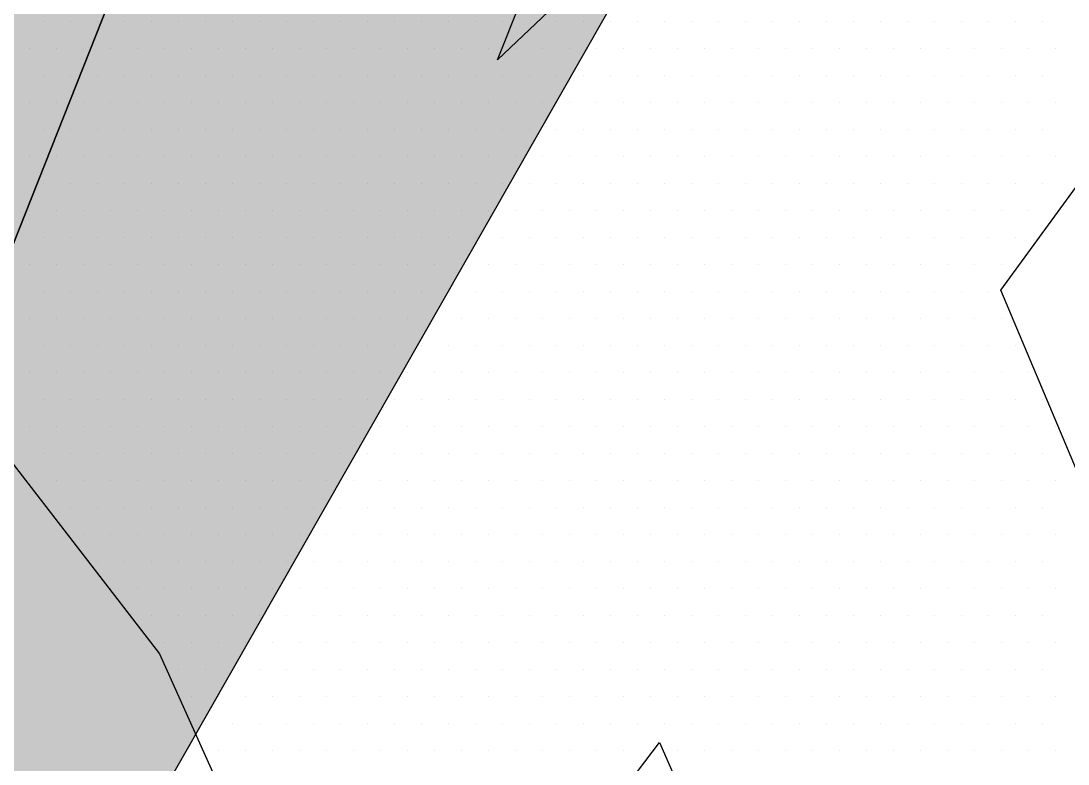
# Paper-space layout 'Layout1' of a CAD drawing. Extents: x -43 to 2298, y -18 to 768.
# Drawn here: x 1861.117 to 1863.251, y 27.13 to 28.645 of the extents above; entities that cross this region are included whole.
import ezdxf

# ---------------------------------------------------------------- set-up
doc = ezdxf.new("R2010")
doc.units = 0
doc.header["$LTSCALE"] = 2
doc.linetypes.add('CACHEX2', pattern=[0.75, 0.5, -0.25])
doc.layers.add('CARTOUCHE', color=7, linetype='Continuous')
doc.layers.add('LOGO', color=7, linetype='Continuous')

# ---------------------------------------------------------------- blocks, each defined once
blk = doc.blocks.new('A$C715108E3')
at = {"layer": 'LOGO', "color": 131}
for p, q in [((-10.8917, -18.4684), (-10.8917, -18.4684)), ((-10.7995, -18.4684), (-10.7995, -18.4684)), ((-10.7084, -18.4684), (-10.7084, -18.4684)), ((-10.6166, -18.4684), (-10.6166, -18.4684)), ((-10.5248, -18.4684), (-10.5248, -18.4684)), ((-10.4327, -18.4684), (-10.4327, -18.4684)), ((-10.3415, -18.4684), (-10.3415, -18.4684)), ((-10.2496, -18.4684), (-10.2496, -18.4684)), ((-10.1578, -18.4684), (-10.1578, -18.4684)), ((-10.0662, -18.4684), (-10.0662, -18.4684)), ((-9.9741, -18.4684), (-9.9741, -18.4684)), ((-9.8823, -18.4684), (-9.8823, -18.4684)), ((-9.7912, -18.4684), (-9.7912, -18.4684)), ((-9.699, -18.4684), (-9.699, -18.4684)), ((-9.6072, -18.4684), (-9.6072, -18.4684)), ((-9.5159, -18.4684), (-9.5159, -18.4684)), ((-9.4239, -18.4684), (-9.4239, -18.4684)), ((-9.3321, -18.4684), (-9.3321, -18.4684)), ((-9.2112, -18.4684), (-9.2112, -18.4684)), ((-9.1488, -18.4684), (-9.1488, -18.4684)), ((-9.0569, -18.4684), (-9.0569, -18.4684)), ((-8.9651, -18.4684), (-8.9651, -18.4684)), ((-8.8736, -18.4684), (-8.8736, -18.4684)), ((-8.7818, -18.4684), (-8.7818, -18.4684)), ((-8.69, -18.4684), (-8.69, -18.4684)), ((-8.5985, -18.4684), (-8.5985, -18.4684)), ((-8.5067, -18.4684), (-8.5067, -18.4684)), ((-8.4149, -18.4684), (-8.4149, -18.4684)), ((-8.3228, -18.4684), (-8.3228, -18.4684)), ((-8.2316, -18.4684), (-8.2316, -18.4684)), ((-8.1394, -18.4684), (-8.1394, -18.4684)), ((-8.0475, -18.4684), (-8.0475, -18.4684)), ((-7.9563, -18.4684), (-7.9563, -18.4684)), ((-7.8642, -18.4684), (-7.8642, -18.4684)), ((-7.7724, -18.4684), (-7.7724, -18.4684)), ((-7.6809, -18.4684), (-7.6809, -18.4684)), ((-7.5891, -18.4684), (-7.5891, -18.4684)), ((-7.4973, -18.4684), (-7.4973, -18.4684)), ((-10.9374, -18.5599), (-10.9374, -18.5599)), ((-10.846, -18.5599), (-10.846, -18.5599)), ((-10.754, -18.5599), (-10.754, -18.5599)), ((-10.6619, -18.5599), (-10.6619, -18.5599)), ((-10.5703, -18.5599), (-10.5703, -18.5599)), ((-10.479, -18.5599), (-10.479, -18.5599)), ((-10.3868, -18.5599), (-10.3868, -18.5599)), ((-10.295, -18.5599), (-10.295, -18.5599)), ((-10.2037, -18.5599), (-10.2037, -18.5599)), ((-10.1117, -18.5599), (-10.1117, -18.5599)), ((-10.0199, -18.5599), (-10.0199, -18.5599)), ((-9.9286, -18.5599), (-9.9286, -18.5599)), ((-9.8369, -18.5599), (-9.8369, -18.5599)), ((-9.7449, -18.5599), (-9.7449, -18.5599)), ((-9.6537, -18.5599), (-9.6537, -18.5599)), ((-9.5616, -18.5599), (-9.5616, -18.5599)), ((-9.4696, -18.5599), (-9.4696, -18.5599)), ((-9.3778, -18.5599), (-9.3778, -18.5599)), ((-9.3075, -18.5599), (-9.3075, -18.5599)), ((-9.2863, -18.5599), (-9.2863, -18.5599)), ((-9.1945, -18.5599), (-9.1945, -18.5599)), ((-9.1027, -18.5599), (-9.1027, -18.5599)), ((-9.0112, -18.5599), (-9.0112, -18.5599)), ((-8.9194, -18.5599), (-8.9194, -18.5599)), ((-8.8273, -18.5599), (-8.8273, -18.5599)), ((-8.7361, -18.5599), (-8.7361, -18.5599)), ((-8.6442, -18.5599), (-8.6442, -18.5599)), ((-8.552, -18.5599), (-8.552, -18.5599)), ((-8.461, -18.5599), (-8.461, -18.5599)), ((-8.3691, -18.5599), (-8.3691, -18.5599)), ((-8.2771, -18.5599), (-8.2771, -18.5599)), ((-8.1851, -18.5599), (-8.1851, -18.5599)), ((-8.094, -18.5599), (-8.094, -18.5599)), ((-8.002, -18.5599), (-8.002, -18.5599)), ((-7.91, -18.5599), (-7.91, -18.5599)), ((-7.8187, -18.5599), (-7.8187, -18.5599)), ((-7.7267, -18.5599), (-7.7267, -18.5599)), ((-7.635, -18.5599), (-7.635, -18.5599)), ((-7.5434, -18.5599), (-7.5434, -18.5599)), ((-7.4515, -18.5599), (-7.4515, -18.5599)), ((-10.8917, -18.6525), (-10.8917, -18.6525)), ((-10.7995, -18.6525), (-10.7995, -18.6525)), ((-10.7084, -18.6525), (-10.7084, -18.6525)), ((-10.6166, -18.6525), (-10.6166, -18.6525)), ((-10.5248, -18.6525), (-10.5248, -18.6525)), ((-10.4327, -18.6525), (-10.4327, -18.6525)), ((-10.3415, -18.6525), (-10.3415, -18.6525)), ((-10.2496, -18.6525), (-10.2496, -18.6525)), ((-10.1578, -18.6525), (-10.1578, -18.6525)), ((-10.0662, -18.6525), (-10.0662, -18.6525)), ((-9.9741, -18.6525), (-9.9741, -18.6525)), ((-9.8823, -18.6525), (-9.8823, -18.6525)), ((-9.7912, -18.6525), (-9.7912, -18.6525)), ((-9.699, -18.6525), (-9.699, -18.6525)), ((-9.6072, -18.6525), (-9.6072, -18.6525)), ((-9.5159, -18.6525), (-9.5159, -18.6525)), ((-9.4239, -18.6525), (-9.4239, -18.6525)), ((-9.3321, -18.6525), (-9.3321, -18.6525)), ((-9.2402, -18.6525), (-9.2402, -18.6525)), ((-9.1488, -18.6525), (-9.1488, -18.6525)), ((-9.0569, -18.6525), (-9.0569, -18.6525)), ((-8.9651, -18.6525), (-8.9651, -18.6525)), ((-8.8736, -18.6525), (-8.8736, -18.6525)), ((-8.7818, -18.6525), (-8.7818, -18.6525)), ((-8.69, -18.6525), (-8.69, -18.6525)), ((-8.5985, -18.6525), (-8.5985, -18.6525)), ((-8.5067, -18.6525), (-8.5067, -18.6525)), ((-8.4149, -18.6525), (-8.4149, -18.6525)), ((-8.3228, -18.6525), (-8.3228, -18.6525)), ((-8.2316, -18.6525), (-8.2316, -18.6525)), ((-8.1394, -18.6525), (-8.1394, -18.6525)), ((-8.0475, -18.6525), (-8.0475, -18.6525)), ((-7.9563, -18.6525), (-7.9563, -18.6525)), ((-7.8642, -18.6525), (-7.8642, -18.6525)), ((-7.7724, -18.6525), (-7.7724, -18.6525)), ((-7.6809, -18.6525), (-7.6809, -18.6525)), ((-7.5891, -18.6525), (-7.5891, -18.6525)), ((-7.4973, -18.6525), (-7.4973, -18.6525)), ((-10.9374, -18.7438), (-10.9374, -18.7438)), ((-10.846, -18.7438), (-10.846, -18.7438)), ((-10.754, -18.7438), (-10.754, -18.7438)), ((-10.6619, -18.7438), (-10.6619, -18.7438)), ((-10.5703, -18.7438), (-10.5703, -18.7438)), ((-10.479, -18.7438), (-10.479, -18.7438)), ((-10.3868, -18.7438), (-10.3868, -18.7438)), ((-10.295, -18.7438), (-10.295, -18.7438)), ((-10.2037, -18.7438), (-10.2037, -18.7438)), ((-10.1117, -18.7438), (-10.1117, -18.7438)), ((-10.0199, -18.7438), (-10.0199, -18.7438)), ((-9.9286, -18.7438), (-9.9286, -18.7438)), ((-9.8369, -18.7438), (-9.8369, -18.7438)), ((-9.7449, -18.7438), (-9.7449, -18.7438)), ((-9.6537, -18.7438), (-9.6537, -18.7438)), ((-9.5616, -18.7438), (-9.5616, -18.7438)), ((-9.4696, -18.7438), (-9.4696, -18.7438)), ((-9.3778, -18.7438), (-9.3778, -18.7438)), ((-9.2863, -18.7438), (-9.2863, -18.7438)), ((-9.1945, -18.7438), (-9.1945, -18.7438)), ((-9.1027, -18.7438), (-9.1027, -18.7438)), ((-9.0112, -18.7438), (-9.0112, -18.7438)), ((-8.9194, -18.7438), (-8.9194, -18.7438)), ((-8.8273, -18.7438), (-8.8273, -18.7438)), ((-8.7361, -18.7438), (-8.7361, -18.7438)), ((-8.6442, -18.7438), (-8.6442, -18.7438)), ((-8.552, -18.7438), (-8.552, -18.7438)), ((-8.461, -18.7438), (-8.461, -18.7438)), ((-8.3691, -18.7438), (-8.3691, -18.7438)), ((-8.2771, -18.7438), (-8.2771, -18.7438)), ((-8.1851, -18.7438), (-8.1851, -18.7438)), ((-8.094, -18.7438), (-8.094, -18.7438)), ((-8.002, -18.7438), (-8.002, -18.7438)), ((-7.91, -18.7438), (-7.91, -18.7438)), ((-7.8187, -18.7438), (-7.8187, -18.7438)), ((-7.7267, -18.7438), (-7.7267, -18.7438)), ((-7.635, -18.7438), (-7.635, -18.7438)), ((-7.5434, -18.7438), (-7.5434, -18.7438)), ((-7.4515, -18.7438), (-7.4515, -18.7438)), ((-10.8917, -18.835), (-10.8917, -18.835)), ((-10.7995, -18.835), (-10.7995, -18.835)), ((-10.7084, -18.835), (-10.7084, -18.835)), ((-10.6166, -18.835), (-10.6166, -18.835)), ((-10.5248, -18.835), (-10.5248, -18.835)), ((-10.4327, -18.835), (-10.4327, -18.835)), ((-10.3415, -18.835), (-10.3415, -18.835)), ((-10.2496, -18.835), (-10.2496, -18.835)), ((-10.1578, -18.835), (-10.1578, -18.835)), ((-10.0662, -18.835), (-10.0662, -18.835)), ((-9.9741, -18.835), (-9.9741, -18.835)), ((-9.8823, -18.835), (-9.8823, -18.835)), ((-9.7912, -18.835), (-9.7912, -18.835)), ((-9.699, -18.835), (-9.699, -18.835)), ((-9.6072, -18.835), (-9.6072, -18.835)), ((-9.5159, -18.835), (-9.5159, -18.835)), ((-9.4239, -18.835), (-9.4239, -18.835)), ((-9.3321, -18.835), (-9.3321, -18.835)), ((-9.2402, -18.835), (-9.2402, -18.835)), ((-9.1488, -18.835), (-9.1488, -18.835)), ((-9.0569, -18.835), (-9.0569, -18.835)), ((-8.9651, -18.835), (-8.9651, -18.835)), ((-8.8736, -18.835), (-8.8736, -18.835)), ((-8.7818, -18.835), (-8.7818, -18.835)), ((-8.69, -18.835), (-8.69, -18.835)), ((-8.5985, -18.835), (-8.5985, -18.835)), ((-8.5067, -18.835), (-8.5067, -18.835)), ((-8.4149, -18.835), (-8.4149, -18.835)), ((-8.3228, -18.835), (-8.3228, -18.835)), ((-8.2316, -18.835), (-8.2316, -18.835)), ((-8.1394, -18.835), (-8.1394, -18.835)), ((-8.0475, -18.835), (-8.0475, -18.835)), ((-7.9563, -18.835), (-7.9563, -18.835)), ((-7.8642, -18.835), (-7.8642, -18.835)), ((-7.7724, -18.835), (-7.7724, -18.835)), ((-7.6809, -18.835), (-7.6809, -18.835)), ((-7.5891, -18.835), (-7.5891, -18.835)), ((-7.4973, -18.835), (-7.4973, -18.835)), ((-10.9374, -18.9276), (-10.9374, -18.9276)), ((-10.846, -18.9276), (-10.846, -18.9276)), ((-10.754, -18.9276), (-10.754, -18.9276)), ((-10.6619, -18.9276), (-10.6619, -18.9276)), ((-10.5703, -18.9276), (-10.5703, -18.9276)), ((-10.479, -18.9276), (-10.479, -18.9276)), ((-10.3868, -18.9276), (-10.3868, -18.9276)), ((-10.295, -18.9276), (-10.295, -18.9276)), ((-10.2037, -18.9276), (-10.2037, -18.9276)), ((-10.1117, -18.9276), (-10.1117, -18.9276)), ((-10.0199, -18.9276), (-10.0199, -18.9276)), ((-9.9286, -18.9276), (-9.9286, -18.9276)), ((-9.8369, -18.9276), (-9.8369, -18.9276)), ((-9.7449, -18.9276), (-9.7449, -18.9276)), ((-9.6537, -18.9276), (-9.6537, -18.9276)), ((-9.5616, -18.9276), (-9.5616, -18.9276)), ((-9.4696, -18.9276), (-9.4696, -18.9276)), ((-9.3778, -18.9276), (-9.3778, -18.9276)), ((-9.2863, -18.9276), (-9.2863, -18.9276)), ((-9.1945, -18.9276), (-9.1945, -18.9276)), ((-9.1027, -18.9276), (-9.1027, -18.9276)), ((-9.0112, -18.9276), (-9.0112, -18.9276)), ((-8.9194, -18.9276), (-8.9194, -18.9276)), ((-8.8273, -18.9276), (-8.8273, -18.9276)), ((-8.7361, -18.9276), (-8.7361, -18.9276)), ((-8.6442, -18.9276), (-8.6442, -18.9276)), ((-8.552, -18.9276), (-8.552, -18.9276)), ((-8.461, -18.9276), (-8.461, -18.9276)), ((-8.3691, -18.9276), (-8.3691, -18.9276)), ((-8.2771, -18.9276), (-8.2771, -18.9276)), ((-8.1851, -18.9276), (-8.1851, -18.9276)), ((-8.094, -18.9276), (-8.094, -18.9276)), ((-8.002, -18.9276), (-8.002, -18.9276)), ((-7.91, -18.9276), (-7.91, -18.9276)), ((-7.8187, -18.9276), (-7.8187, -18.9276)), ((-7.7267, -18.9276), (-7.7267, -18.9276)), ((-7.635, -18.9276), (-7.635, -18.9276)), ((-7.5434, -18.9276), (-7.5434, -18.9276)), ((-7.4515, -18.9276), (-7.4515, -18.9276)), ((-10.8917, -19.0189), (-10.8917, -19.0189)), ((-10.7995, -19.0189), (-10.7995, -19.0189)), ((-10.7084, -19.0189), (-10.7084, -19.0189)), ((-10.6166, -19.0189), (-10.6166, -19.0189)), ((-10.5248, -19.0189), (-10.5248, -19.0189)), ((-10.4327, -19.0189), (-10.4327, -19.0189)), ((-10.3415, -19.0189), (-10.3415, -19.0189)), ((-10.2496, -19.0189), (-10.2496, -19.0189)), ((-10.1578, -19.0189), (-10.1578, -19.0189)), ((-10.0662, -19.0189), (-10.0662, -19.0189)), ((-9.9741, -19.0189), (-9.9741, -19.0189)), ((-9.8823, -19.0189), (-9.8823, -19.0189)), ((-9.7912, -19.0189), (-9.7912, -19.0189)), ((-9.699, -19.0189), (-9.699, -19.0189)), ((-9.6072, -19.0189), (-9.6072, -19.0189)), ((-9.5159, -19.0189), (-9.5159, -19.0189)), ((-9.4239, -19.0189), (-9.4239, -19.0189)), ((-9.3321, -19.0189), (-9.3321, -19.0189)), ((-9.2402, -19.0189), (-9.2402, -19.0189)), ((-9.1488, -19.0189), (-9.1488, -19.0189)), ((-9.0569, -19.0189), (-9.0569, -19.0189)), ((-8.9651, -19.0189), (-8.9651, -19.0189)), ((-8.8736, -19.0189), (-8.8736, -19.0189)), ((-8.7818, -19.0189), (-8.7818, -19.0189)), ((-8.69, -19.0189), (-8.69, -19.0189)), ((-8.5985, -19.0189), (-8.5985, -19.0189)), ((-8.5067, -19.0189), (-8.5067, -19.0189)), ((-8.4149, -19.0189), (-8.4149, -19.0189)), ((-8.3228, -19.0189), (-8.3228, -19.0189)), ((-8.2316, -19.0189), (-8.2316, -19.0189)), ((-8.1394, -19.0189), (-8.1394, -19.0189)), ((-8.0475, -19.0189), (-8.0475, -19.0189)), ((-7.9563, -19.0189), (-7.9563, -19.0189)), ((-7.8642, -19.0189), (-7.8642, -19.0189)), ((-7.7724, -19.0189), (-7.7724, -19.0189)), ((-7.6809, -19.0189), (-7.6809, -19.0189)), ((-7.5891, -19.0189), (-7.5891, -19.0189)), ((-7.4973, -19.0189), (-7.4973, -19.0189)), ((-10.9374, -19.1101), (-10.9374, -19.1101)), ((-10.846, -19.1101), (-10.846, -19.1101)), ((-10.754, -19.1101), (-10.754, -19.1101)), ((-10.6619, -19.1101), (-10.6619, -19.1101)), ((-10.5703, -19.1101), (-10.5703, -19.1101)), ((-10.479, -19.1101), (-10.479, -19.1101)), ((-10.3868, -19.1101), (-10.3868, -19.1101)), ((-10.295, -19.1101), (-10.295, -19.1101)), ((-10.2037, -19.1101), (-10.2037, -19.1101)), ((-10.1117, -19.1101), (-10.1117, -19.1101)), ((-10.0199, -19.1101), (-10.0199, -19.1101)), ((-9.9286, -19.1101), (-9.9286, -19.1101)), ((-9.8369, -19.1101), (-9.8369, -19.1101)), ((-9.7449, -19.1101), (-9.7449, -19.1101)), ((-9.6537, -19.1101), (-9.6537, -19.1101)), ((-9.5616, -19.1101), (-9.5616, -19.1101)), ((-9.4696, -19.1101), (-9.4696, -19.1101)), ((-9.3778, -19.1101), (-9.3778, -19.1101)), ((-9.2863, -19.1101), (-9.2863, -19.1101)), ((-9.1945, -19.1101), (-9.1945, -19.1101)), ((-9.1027, -19.1101), (-9.1027, -19.1101)), ((-9.0112, -19.1101), (-9.0112, -19.1101)), ((-8.9194, -19.1101), (-8.9194, -19.1101)), ((-8.8273, -19.1101), (-8.8273, -19.1101)), ((-8.7361, -19.1101), (-8.7361, -19.1101)), ((-8.6442, -19.1101), (-8.6442, -19.1101)), ((-8.552, -19.1101), (-8.552, -19.1101)), ((-8.461, -19.1101), (-8.461, -19.1101)), ((-8.3691, -19.1101), (-8.3691, -19.1101)), ((-8.2771, -19.1101), (-8.2771, -19.1101)), ((-8.1851, -19.1101), (-8.1851, -19.1101)), ((-8.094, -19.1101), (-8.094, -19.1101)), ((-8.002, -19.1101), (-8.002, -19.1101)), ((-7.91, -19.1101), (-7.91, -19.1101)), ((-7.8187, -19.1101), (-7.8187, -19.1101)), ((-7.7267, -19.1101), (-7.7267, -19.1101)), ((-7.635, -19.1101), (-7.635, -19.1101)), ((-7.5434, -19.1101), (-7.5434, -19.1101)), ((-7.4515, -19.1101), (-7.4515, -19.1101)), ((-10.8917, -19.2027), (-10.8917, -19.2027)), ((-10.7995, -19.2027), (-10.7995, -19.2027)), ((-10.7084, -19.2027), (-10.7084, -19.2027)), ((-10.6166, -19.2027), (-10.6166, -19.2027)), ((-10.5248, -19.2027), (-10.5248, -19.2027)), ((-10.4327, -19.2027), (-10.4327, -19.2027)), ((-10.3415, -19.2027), (-10.3415, -19.2027)), ((-10.2496, -19.2027), (-10.2496, -19.2027)), ((-10.1578, -19.2027), (-10.1578, -19.2027)), ((-10.0662, -19.2027), (-10.0662, -19.2027)), ((-9.9741, -19.2027), (-9.9741, -19.2027)), ((-9.8823, -19.2027), (-9.8823, -19.2027)), ((-9.7912, -19.2027), (-9.7912, -19.2027)), ((-9.699, -19.2027), (-9.699, -19.2027)), ((-9.6072, -19.2027), (-9.6072, -19.2027)), ((-9.5159, -19.2027), (-9.5159, -19.2027)), ((-9.4239, -19.2027), (-9.4239, -19.2027)), ((-9.3321, -19.2027), (-9.3321, -19.2027)), ((-9.2402, -19.2027), (-9.2402, -19.2027)), ((-9.1488, -19.2027), (-9.1488, -19.2027)), ((-9.0569, -19.2027), (-9.0569, -19.2027)), ((-8.9651, -19.2027), (-8.9651, -19.2027)), ((-8.8736, -19.2027), (-8.8736, -19.2027)), ((-8.7818, -19.2027), (-8.7818, -19.2027)), ((-8.69, -19.2027), (-8.69, -19.2027)), ((-8.5985, -19.2027), (-8.5985, -19.2027)), ((-8.5067, -19.2027), (-8.5067, -19.2027)), ((-8.4149, -19.2027), (-8.4149, -19.2027)), ((-8.3228, -19.2027), (-8.3228, -19.2027)), ((-8.2316, -19.2027), (-8.2316, -19.2027)), ((-8.1394, -19.2027), (-8.1394, -19.2027)), ((-8.0475, -19.2027), (-8.0475, -19.2027)), ((-7.9563, -19.2027), (-7.9563, -19.2027)), ((-7.8642, -19.2027), (-7.8642, -19.2027)), ((-7.7724, -19.2027), (-7.7724, -19.2027)), ((-7.6809, -19.2027), (-7.6809, -19.2027)), ((-7.5891, -19.2027), (-7.5891, -19.2027)), ((-10.9374, -19.294), (-10.9374, -19.294)), ((-10.846, -19.294), (-10.846, -19.294)), ((-10.754, -19.294), (-10.754, -19.294)), ((-10.6619, -19.294), (-10.6619, -19.294)), ((-10.5703, -19.294), (-10.5703, -19.294)), ((-10.479, -19.294), (-10.479, -19.294)), ((-10.3868, -19.294), (-10.3868, -19.294)), ((-10.295, -19.294), (-10.295, -19.294)), ((-10.2037, -19.294), (-10.2037, -19.294)), ((-10.1117, -19.294), (-10.1117, -19.294)), ((-10.0199, -19.294), (-10.0199, -19.294)), ((-9.9286, -19.294), (-9.9286, -19.294)), ((-9.8369, -19.294), (-9.8369, -19.294)), ((-9.7449, -19.294), (-9.7449, -19.294)), ((-9.6537, -19.294), (-9.6537, -19.294)), ((-9.5616, -19.294), (-9.5616, -19.294)), ((-9.4696, -19.294), (-9.4696, -19.294)), ((-9.3778, -19.294), (-9.3778, -19.294)), ((-9.2863, -19.294), (-9.2863, -19.294)), ((-9.1945, -19.294), (-9.1945, -19.294)), ((-9.1027, -19.294), (-9.1027, -19.294)), ((-9.0112, -19.294), (-9.0112, -19.294)), ((-8.9194, -19.294), (-8.9194, -19.294)), ((-8.8273, -19.294), (-8.8273, -19.294)), ((-8.7361, -19.294), (-8.7361, -19.294)), ((-8.6442, -19.294), (-8.6442, -19.294)), ((-8.552, -19.294), (-8.552, -19.294)), ((-8.461, -19.294), (-8.461, -19.294)), ((-8.3691, -19.294), (-8.3691, -19.294)), ((-8.2771, -19.294), (-8.2771, -19.294)), ((-8.1851, -19.294), (-8.1851, -19.294)), ((-8.094, -19.294), (-8.094, -19.294)), ((-8.002, -19.294), (-8.002, -19.294)), ((-7.91, -19.294), (-7.91, -19.294)), ((-7.8187, -19.294), (-7.8187, -19.294)), ((-7.7267, -19.294), (-7.7267, -19.294)), ((-7.635, -19.294), (-7.635, -19.294)), ((-10.8917, -19.3855), (-10.8917, -19.3855)), ((-10.7995, -19.3855), (-10.7995, -19.3855)), ((-10.7084, -19.3855), (-10.7084, -19.3855)), ((-10.6166, -19.3855), (-10.6166, -19.3855)), ((-10.5248, -19.3855), (-10.5248, -19.3855)), ((-10.4327, -19.3855), (-10.4327, -19.3855)), ((-10.3415, -19.3855), (-10.3415, -19.3855)), ((-10.2496, -19.3855), (-10.2496, -19.3855)), ((-10.1578, -19.3855), (-10.1578, -19.3855)), ((-10.0662, -19.3855), (-10.0662, -19.3855)), ((-9.9741, -19.3855), (-9.9741, -19.3855)), ((-9.8823, -19.3855), (-9.8823, -19.3855)), ((-9.7912, -19.3855), (-9.7912, -19.3855)), ((-9.699, -19.3855), (-9.699, -19.3855)), ((-9.6072, -19.3855), (-9.6072, -19.3855)), ((-9.5159, -19.3855), (-9.5159, -19.3855)), ((-9.4239, -19.3855), (-9.4239, -19.3855)), ((-9.3321, -19.3855), (-9.3321, -19.3855)), ((-9.2402, -19.3855), (-9.2402, -19.3855)), ((-9.1488, -19.3855), (-9.1488, -19.3855)), ((-9.0569, -19.3855), (-9.0569, -19.3855)), ((-8.9651, -19.3855), (-8.9651, -19.3855)), ((-8.8736, -19.3855), (-8.8736, -19.3855)), ((-8.7818, -19.3855), (-8.7818, -19.3855)), ((-8.69, -19.3855), (-8.69, -19.3855)), ((-8.5985, -19.3855), (-8.5985, -19.3855)), ((-8.5067, -19.3855), (-8.5067, -19.3855)), ((-8.4149, -19.3855), (-8.4149, -19.3855)), ((-8.3228, -19.3855), (-8.3228, -19.3855)), ((-8.2316, -19.3855), (-8.2316, -19.3855)), ((-8.1394, -19.3855), (-8.1394, -19.3855)), ((-8.0475, -19.3855), (-8.0475, -19.3855)), ((-7.9563, -19.3855), (-7.9563, -19.3855)), ((-7.8642, -19.3855), (-7.8642, -19.3855)), ((-7.7724, -19.3855), (-7.7724, -19.3855)), ((-7.6809, -19.3855), (-7.6809, -19.3855)), ((-10.9374, -19.4779), (-10.9374, -19.4779)), ((-10.846, -19.4779), (-10.846, -19.4779)), ((-10.754, -19.4779), (-10.754, -19.4779)), ((-10.6619, -19.4779), (-10.6619, -19.4779)), ((-10.5703, -19.4779), (-10.5703, -19.4779)), ((-10.479, -19.4779), (-10.479, -19.4779)), ((-10.3868, -19.4779), (-10.3868, -19.4779)), ((-10.295, -19.4779), (-10.295, -19.4779)), ((-10.2037, -19.4779), (-10.2037, -19.4779)), ((-10.1117, -19.4779), (-10.1117, -19.4779)), ((-10.0199, -19.4779), (-10.0199, -19.4779)), ((-9.9286, -19.4779), (-9.9286, -19.4779)), ((-9.8369, -19.4779), (-9.8369, -19.4779)), ((-9.7449, -19.4779), (-9.7449, -19.4779)), ((-9.6537, -19.4779), (-9.6537, -19.4779)), ((-9.5616, -19.4779), (-9.5616, -19.4779)), ((-9.4696, -19.4779), (-9.4696, -19.4779)), ((-9.3778, -19.4779), (-9.3778, -19.4779)), ((-9.2863, -19.4779), (-9.2863, -19.4779)), ((-9.1945, -19.4779), (-9.1945, -19.4779)), ((-9.1027, -19.4779), (-9.1027, -19.4779)), ((-9.0112, -19.4779), (-9.0112, -19.4779)), ((-8.9194, -19.4779), (-8.9194, -19.4779)), ((-8.8273, -19.4779), (-8.8273, -19.4779)), ((-8.7361, -19.4779), (-8.7361, -19.4779)), ((-8.6442, -19.4779), (-8.6442, -19.4779)), ((-8.552, -19.4779), (-8.552, -19.4779)), ((-8.461, -19.4779), (-8.461, -19.4779)), ((-8.3691, -19.4779), (-8.3691, -19.4779)), ((-8.2771, -19.4779), (-8.2771, -19.4779)), ((-8.1851, -19.4779), (-8.1851, -19.4779)), ((-8.094, -19.4779), (-8.094, -19.4779)), ((-8.002, -19.4779), (-8.002, -19.4779)), ((-7.91, -19.4779), (-7.91, -19.4779)), ((-7.8187, -19.4779), (-7.8187, -19.4779)), ((-7.7267, -19.4779), (-7.7267, -19.4779)), ((-7.635, -19.4779), (-7.635, -19.4779)), ((-10.8917, -19.5693), (-10.8917, -19.5693)), ((-10.7995, -19.5693), (-10.7995, -19.5693)), ((-10.7084, -19.5693), (-10.7084, -19.5693)), ((-10.6166, -19.5693), (-10.6166, -19.5693)), ((-10.5248, -19.5693), (-10.5248, -19.5693)), ((-10.4327, -19.5693), (-10.4327, -19.5693)), ((-10.3415, -19.5693), (-10.3415, -19.5693)), ((-10.2496, -19.5693), (-10.2496, -19.5693)), ((-10.1578, -19.5693), (-10.1578, -19.5693)), ((-10.0662, -19.5693), (-10.0662, -19.5693)), ((-9.9741, -19.5693), (-9.9741, -19.5693)), ((-9.8823, -19.5693), (-9.8823, -19.5693)), ((-9.7912, -19.5693), (-9.7912, -19.5693)), ((-9.699, -19.5693), (-9.699, -19.5693)), ((-9.6072, -19.5693), (-9.6072, -19.5693)), ((-9.5159, -19.5693), (-9.5159, -19.5693)), ((-9.4239, -19.5693), (-9.4239, -19.5693)), ((-9.3321, -19.5693), (-9.3321, -19.5693)), ((-9.2402, -19.5693), (-9.2402, -19.5693)), ((-9.1488, -19.5693), (-9.1488, -19.5693)), ((-9.0569, -19.5693), (-9.0569, -19.5693)), ((-8.9651, -19.5693), (-8.9651, -19.5693)), ((-8.8736, -19.5693), (-8.8736, -19.5693)), ((-8.7818, -19.5693), (-8.7818, -19.5693)), ((-8.69, -19.5693), (-8.69, -19.5693)), ((-8.5985, -19.5693), (-8.5985, -19.5693)), ((-8.5067, -19.5693), (-8.5067, -19.5693)), ((-8.4149, -19.5693), (-8.4149, -19.5693)), ((-8.3228, -19.5693), (-8.3228, -19.5693)), ((-8.2316, -19.5693), (-8.2316, -19.5693)), ((-8.1394, -19.5693), (-8.1394, -19.5693)), ((-8.0475, -19.5693), (-8.0475, -19.5693)), ((-7.9563, -19.5693), (-7.9563, -19.5693)), ((-7.8642, -19.5693), (-7.8642, -19.5693)), ((-7.7724, -19.5693), (-7.7724, -19.5693)), ((-7.6809, -19.5693), (-7.6809, -19.5693)), ((-7.5891, -19.5693), (-7.5891, -19.5693)), ((-10.9374, -19.6606), (-10.9374, -19.6606)), ((-10.846, -19.6606), (-10.846, -19.6606)), ((-10.754, -19.6606), (-10.754, -19.6606)), ((-10.6619, -19.6606), (-10.6619, -19.6606)), ((-10.5703, -19.6606), (-10.5703, -19.6606)), ((-10.479, -19.6606), (-10.479, -19.6606)), ((-10.3868, -19.6606), (-10.3868, -19.6606)), ((-10.295, -19.6606), (-10.295, -19.6606)), ((-10.2037, -19.6606), (-10.2037, -19.6606)), ((-10.1117, -19.6606), (-10.1117, -19.6606)), ((-10.0199, -19.6606), (-10.0199, -19.6606)), ((-9.9286, -19.6606), (-9.9286, -19.6606)), ((-9.8369, -19.6606), (-9.8369, -19.6606)), ((-9.7449, -19.6606), (-9.7449, -19.6606)), ((-9.6537, -19.6606), (-9.6537, -19.6606)), ((-9.5616, -19.6606), (-9.5616, -19.6606)), ((-9.4696, -19.6606), (-9.4696, -19.6606)), ((-9.3778, -19.6606), (-9.3778, -19.6606)), ((-9.2863, -19.6606), (-9.2863, -19.6606)), ((-9.1945, -19.6606), (-9.1945, -19.6606)), ((-9.1027, -19.6606), (-9.1027, -19.6606)), ((-9.0112, -19.6606), (-9.0112, -19.6606)), ((-8.9194, -19.6606), (-8.9194, -19.6606)), ((-8.8273, -19.6606), (-8.8273, -19.6606)), ((-8.7361, -19.6606), (-8.7361, -19.6606)), ((-8.6442, -19.6606), (-8.6442, -19.6606)), ((-8.552, -19.6606), (-8.552, -19.6606)), ((-8.461, -19.6606), (-8.461, -19.6606)), ((-8.3691, -19.6606), (-8.3691, -19.6606)), ((-8.2771, -19.6606), (-8.2771, -19.6606)), ((-8.1851, -19.6606), (-8.1851, -19.6606)), ((-8.094, -19.6606), (-8.094, -19.6606)), ((-8.002, -19.6606), (-8.002, -19.6606)), ((-7.91, -19.6606), (-7.91, -19.6606)), ((-7.8187, -19.6606), (-7.8187, -19.6606)), ((-7.7267, -19.6606), (-7.7267, -19.6606)), ((-7.635, -19.6606), (-7.635, -19.6606)), ((-7.5434, -19.6606), (-7.5434, -19.6606)), ((-10.8917, -19.753), (-10.8917, -19.753)), ((-10.7995, -19.753), (-10.7995, -19.753)), ((-10.7084, -19.753), (-10.7084, -19.753)), ((-10.6166, -19.753), (-10.6166, -19.753)), ((-10.5248, -19.753), (-10.5248, -19.753)), ((-10.4327, -19.753), (-10.4327, -19.753)), ((-10.3415, -19.753), (-10.3415, -19.753)), ((-10.2496, -19.753), (-10.2496, -19.753)), ((-10.1578, -19.753), (-10.1578, -19.753)), ((-10.0662, -19.753), (-10.0662, -19.753)), ((-9.9741, -19.753), (-9.9741, -19.753)), ((-9.8823, -19.753), (-9.8823, -19.753)), ((-9.7912, -19.753), (-9.7912, -19.753)), ((-9.699, -19.753), (-9.699, -19.753)), ((-9.6072, -19.753), (-9.6072, -19.753)), ((-9.5159, -19.753), (-9.5159, -19.753)), ((-9.4239, -19.753), (-9.4239, -19.753)), ((-9.3321, -19.753), (-9.3321, -19.753)), ((-9.2402, -19.753), (-9.2402, -19.753)), ((-9.1488, -19.753), (-9.1488, -19.753)), ((-9.0569, -19.753), (-9.0569, -19.753)), ((-8.9651, -19.753), (-8.9651, -19.753)), ((-8.8736, -19.753), (-8.8736, -19.753)), ((-8.7818, -19.753), (-8.7818, -19.753)), ((-8.69, -19.753), (-8.69, -19.753)), ((-8.5985, -19.753), (-8.5985, -19.753)), ((-8.5067, -19.753), (-8.5067, -19.753)), ((-8.4149, -19.753), (-8.4149, -19.753)), ((-8.3228, -19.753), (-8.3228, -19.753)), ((-8.2316, -19.753), (-8.2316, -19.753)), ((-8.1394, -19.753), (-8.1394, -19.753)), ((-8.0475, -19.753), (-8.0475, -19.753)), ((-7.9563, -19.753), (-7.9563, -19.753)), ((-7.8642, -19.753), (-7.8642, -19.753)), ((-7.7724, -19.753), (-7.7724, -19.753)), ((-7.6809, -19.753), (-7.6809, -19.753)), ((-7.5891, -19.753), (-7.5891, -19.753)), ((-7.4973, -19.753), (-7.4973, -19.753)), ((-10.9374, -19.8444), (-10.9374, -19.8444)), ((-10.846, -19.8444), (-10.846, -19.8444)), ((-10.754, -19.8444), (-10.754, -19.8444)), ((-10.6619, -19.8444), (-10.6619, -19.8444)), ((-10.5703, -19.8444), (-10.5703, -19.8444)), ((-10.479, -19.8444), (-10.479, -19.8444)), ((-10.3868, -19.8444), (-10.3868, -19.8444)), ((-10.295, -19.8444), (-10.295, -19.8444)), ((-10.2037, -19.8444), (-10.2037, -19.8444)), ((-10.1117, -19.8444), (-10.1117, -19.8444)), ((-10.0199, -19.8444), (-10.0199, -19.8444)), ((-9.9286, -19.8444), (-9.9286, -19.8444)), ((-9.8369, -19.8444), (-9.8369, -19.8444)), ((-9.7449, -19.8444), (-9.7449, -19.8444)), ((-9.6537, -19.8444), (-9.6537, -19.8444)), ((-9.5616, -19.8444), (-9.5616, -19.8444)), ((-9.4696, -19.8444), (-9.4696, -19.8444)), ((-9.3778, -19.8444), (-9.3778, -19.8444)), ((-9.2863, -19.8444), (-9.2863, -19.8444)), ((-9.1945, -19.8444), (-9.1945, -19.8444)), ((-9.1027, -19.8444), (-9.1027, -19.8444)), ((-9.0112, -19.8444), (-9.0112, -19.8444)), ((-8.9194, -19.8444), (-8.9194, -19.8444)), ((-8.8273, -19.8444), (-8.8273, -19.8444)), ((-8.7361, -19.8444), (-8.7361, -19.8444)), ((-8.6442, -19.8444), (-8.6442, -19.8444)), ((-8.552, -19.8444), (-8.552, -19.8444)), ((-8.461, -19.8444), (-8.461, -19.8444)), ((-8.3691, -19.8444), (-8.3691, -19.8444)), ((-8.2771, -19.8444), (-8.2771, -19.8444)), ((-8.1851, -19.8444), (-8.1851, -19.8444)), ((-8.094, -19.8444), (-8.094, -19.8444)), ((-8.002, -19.8444), (-8.002, -19.8444)), ((-7.91, -19.8444), (-7.91, -19.8444)), ((-7.8187, -19.8444), (-7.8187, -19.8444)), ((-7.7267, -19.8444), (-7.7267, -19.8444)), ((-7.635, -19.8444), (-7.635, -19.8444)), ((-7.5434, -19.8444), (-7.5434, -19.8444)), ((-7.4515, -19.8444), (-7.4515, -19.8444)), ((-10.8917, -19.9357), (-10.8917, -19.9357)), ((-10.7995, -19.9357), (-10.7995, -19.9357)), ((-10.7084, -19.9357), (-10.7084, -19.9357)), ((-10.6166, -19.9357), (-10.6166, -19.9357)), ((-10.5248, -19.9357), (-10.5248, -19.9357)), ((-10.4327, -19.9357), (-10.4327, -19.9357)), ((-10.3415, -19.9357), (-10.3415, -19.9357)), ((-10.2496, -19.9357), (-10.2496, -19.9357)), ((-10.1578, -19.9357), (-10.1578, -19.9357)), ((-10.0662, -19.9357), (-10.0662, -19.9357)), ((-9.9741, -19.9357), (-9.9741, -19.9357)), ((-9.8823, -19.9357), (-9.8823, -19.9357)), ((-9.7912, -19.9357), (-9.7912, -19.9357)), ((-9.699, -19.9357), (-9.699, -19.9357)), ((-9.6072, -19.9357), (-9.6072, -19.9357)), ((-9.5159, -19.9357), (-9.5159, -19.9357)), ((-9.4239, -19.9357), (-9.4239, -19.9357)), ((-9.3321, -19.9357), (-9.3321, -19.9357)), ((-9.2402, -19.9357), (-9.2402, -19.9357)), ((-9.1488, -19.9357), (-9.1488, -19.9357)), ((-9.0569, -19.9357), (-9.0569, -19.9357)), ((-8.9651, -19.9357), (-8.9651, -19.9357)), ((-8.8736, -19.9357), (-8.8736, -19.9357)), ((-8.7818, -19.9357), (-8.7818, -19.9357)), ((-8.69, -19.9357), (-8.69, -19.9357)), ((-8.5985, -19.9357), (-8.5985, -19.9357)), ((-8.5067, -19.9357), (-8.5067, -19.9357)), ((-8.4149, -19.9357), (-8.4149, -19.9357)), ((-8.3228, -19.9357), (-8.3228, -19.9357)), ((-8.2316, -19.9357), (-8.2316, -19.9357)), ((-8.1394, -19.9357), (-8.1394, -19.9357)), ((-8.0475, -19.9357), (-8.0475, -19.9357)), ((-7.9563, -19.9357), (-7.9563, -19.9357)), ((-7.8642, -19.9357), (-7.8642, -19.9357)), ((-7.7724, -19.9357), (-7.7724, -19.9357)), ((-7.6809, -19.9357), (-7.6809, -19.9357)), ((-7.5891, -19.9357), (-7.5891, -19.9357)), ((-7.4973, -19.9357), (-7.4973, -19.9357)), ((-10.9502, -20.0281), (-10.9502, -20.0281)), ((-10.9374, -20.0281), (-10.9374, -20.0281)), ((-10.846, -20.0281), (-10.846, -20.0281)), ((-10.754, -20.0281), (-10.754, -20.0281)), ((-10.6619, -20.0281), (-10.6619, -20.0281)), ((-10.5703, -20.0281), (-10.5703, -20.0281)), ((-10.479, -20.0281), (-10.479, -20.0281)), ((-10.3868, -20.0281), (-10.3868, -20.0281)), ((-10.295, -20.0281), (-10.295, -20.0281)), ((-10.2037, -20.0281), (-10.2037, -20.0281)), ((-10.1117, -20.0281), (-10.1117, -20.0281)), ((-10.0199, -20.0281), (-10.0199, -20.0281)), ((-9.9286, -20.0281), (-9.9286, -20.0281)), ((-9.8369, -20.0281), (-9.8369, -20.0281)), ((-9.7449, -20.0281), (-9.7449, -20.0281)), ((-9.6537, -20.0281), (-9.6537, -20.0281)), ((-9.5616, -20.0281), (-9.5616, -20.0281)), ((-9.4696, -20.0281), (-9.4696, -20.0281)), ((-9.3778, -20.0281), (-9.3778, -20.0281)), ((-9.2863, -20.0281), (-9.2863, -20.0281)), ((-9.1945, -20.0281), (-9.1945, -20.0281)), ((-9.1027, -20.0281), (-9.1027, -20.0281)), ((-9.0112, -20.0281), (-9.0112, -20.0281)), ((-8.9194, -20.0281), (-8.9194, -20.0281)), ((-8.8273, -20.0281), (-8.8273, -20.0281)), ((-8.7361, -20.0281), (-8.7361, -20.0281)), ((-8.6442, -20.0281), (-8.6442, -20.0281)), ((-8.552, -20.0281), (-8.552, -20.0281)), ((-8.461, -20.0281), (-8.461, -20.0281)), ((-8.3691, -20.0281), (-8.3691, -20.0281)), ((-8.2771, -20.0281), (-8.2771, -20.0281)), ((-8.1851, -20.0281), (-8.1851, -20.0281)), ((-8.094, -20.0281), (-8.094, -20.0281)), ((-8.002, -20.0281), (-8.002, -20.0281)), ((-7.91, -20.0281), (-7.91, -20.0281)), ((-7.8187, -20.0281), (-7.8187, -20.0281)), ((-7.7267, -20.0281), (-7.7267, -20.0281)), ((-7.635, -20.0281), (-7.635, -20.0281)), ((-7.5434, -20.0281), (-7.5434, -20.0281)), ((-7.4515, -20.0281), (-7.4515, -20.0281)), ((-10.8797, -20.1196), (-10.8797, -20.1196)), ((-10.7995, -20.1196), (-10.7995, -20.1196)), ((-10.7084, -20.1196), (-10.7084, -20.1196)), ((-10.6166, -20.1196), (-10.6166, -20.1196)), ((-10.5248, -20.1196), (-10.5248, -20.1196)), ((-10.4327, -20.1196), (-10.4327, -20.1196)), ((-10.3415, -20.1196), (-10.3415, -20.1196)), ((-10.2496, -20.1196), (-10.2496, -20.1196)), ((-10.1578, -20.1196), (-10.1578, -20.1196)), ((-10.0662, -20.1196), (-10.0662, -20.1196)), ((-9.9741, -20.1196), (-9.9741, -20.1196)), ((-9.8823, -20.1196), (-9.8823, -20.1196)), ((-9.7912, -20.1196), (-9.7912, -20.1196)), ((-9.699, -20.1196), (-9.699, -20.1196)), ((-9.6072, -20.1196), (-9.6072, -20.1196)), ((-9.5159, -20.1196), (-9.5159, -20.1196)), ((-9.4239, -20.1196), (-9.4239, -20.1196)), ((-9.3321, -20.1196), (-9.3321, -20.1196)), ((-9.2402, -20.1196), (-9.2402, -20.1196)), ((-9.1488, -20.1196), (-9.1488, -20.1196)), ((-9.0569, -20.1196), (-9.0569, -20.1196)), ((-8.9651, -20.1196), (-8.9651, -20.1196)), ((-8.8736, -20.1196), (-8.8736, -20.1196)), ((-8.7818, -20.1196), (-8.7818, -20.1196)), ((-8.69, -20.1196), (-8.69, -20.1196)), ((-8.5985, -20.1196), (-8.5985, -20.1196)), ((-8.5067, -20.1196), (-8.5067, -20.1196)), ((-8.4149, -20.1196), (-8.4149, -20.1196)), ((-8.3228, -20.1196), (-8.3228, -20.1196)), ((-8.2316, -20.1196), (-8.2316, -20.1196)), ((-8.1394, -20.1196), (-8.1394, -20.1196)), ((-8.0475, -20.1196), (-8.0475, -20.1196)), ((-7.9563, -20.1196), (-7.9563, -20.1196)), ((-7.8642, -20.1196), (-7.8642, -20.1196)), ((-7.7724, -20.1196), (-7.7724, -20.1196)), ((-7.6809, -20.1196), (-7.6809, -20.1196)), ((-7.5891, -20.1196), (-7.5891, -20.1196)), ((-7.4973, -20.1196), (-7.4973, -20.1196)), ((-10.8091, -20.211), (-10.8091, -20.211)), ((-10.754, -20.211), (-10.754, -20.211)), ((-10.6619, -20.211), (-10.6619, -20.211)), ((-10.5703, -20.211), (-10.5703, -20.211)), ((-10.479, -20.211), (-10.479, -20.211)), ((-10.3868, -20.211), (-10.3868, -20.211)), ((-10.295, -20.211), (-10.295, -20.211)), ((-10.2037, -20.211), (-10.2037, -20.211)), ((-10.1117, -20.211), (-10.1117, -20.211)), ((-10.0199, -20.211), (-10.0199, -20.211)), ((-9.9286, -20.211), (-9.9286, -20.211)), ((-9.8369, -20.211), (-9.8369, -20.211)), ((-9.7449, -20.211), (-9.7449, -20.211)), ((-9.6537, -20.211), (-9.6537, -20.211)), ((-9.5616, -20.211), (-9.5616, -20.211)), ((-9.4696, -20.211), (-9.4696, -20.211)), ((-9.3778, -20.211), (-9.3778, -20.211)), ((-9.2863, -20.211), (-9.2863, -20.211)), ((-9.1945, -20.211), (-9.1945, -20.211)), ((-9.1027, -20.211), (-9.1027, -20.211)), ((-9.0112, -20.211), (-9.0112, -20.211)), ((-8.9194, -20.211), (-8.9194, -20.211)), ((-8.8273, -20.211), (-8.8273, -20.211)), ((-8.7361, -20.211), (-8.7361, -20.211)), ((-8.6442, -20.211), (-8.6442, -20.211)), ((-8.552, -20.211), (-8.552, -20.211)), ((-8.461, -20.211), (-8.461, -20.211)), ((-8.3691, -20.211), (-8.3691, -20.211)), ((-8.2771, -20.211), (-8.2771, -20.211)), ((-8.1851, -20.211), (-8.1851, -20.211)), ((-8.094, -20.211), (-8.094, -20.211)), ((-8.002, -20.211), (-8.002, -20.211)), ((-7.91, -20.211), (-7.91, -20.211)), ((-7.8187, -20.211), (-7.8187, -20.211)), ((-7.7267, -20.211), (-7.7267, -20.211)), ((-7.635, -20.211), (-7.635, -20.211)), ((-7.5434, -20.211), (-7.5434, -20.211)), ((-7.4515, -20.211), (-7.4515, -20.211)), ((-10.7378, -20.3034), (-10.7378, -20.3034)), ((-10.7084, -20.3034), (-10.7084, -20.3034)), ((-10.6166, -20.3034), (-10.6166, -20.3034)), ((-10.5248, -20.3034), (-10.5248, -20.3034)), ((-10.4327, -20.3034), (-10.4327, -20.3034)), ((-10.3415, -20.3034), (-10.3415, -20.3034)), ((-10.2496, -20.3034), (-10.2496, -20.3034)), ((-10.1578, -20.3034), (-10.1578, -20.3034)), ((-10.0662, -20.3034), (-10.0662, -20.3034)), ((-9.9741, -20.3034), (-9.9741, -20.3034)), ((-9.8823, -20.3034), (-9.8823, -20.3034)), ((-9.7912, -20.3034), (-9.7912, -20.3034)), ((-9.699, -20.3034), (-9.699, -20.3034)), ((-9.6072, -20.3034), (-9.6072, -20.3034)), ((-9.5159, -20.3034), (-9.5159, -20.3034)), ((-9.4239, -20.3034), (-9.4239, -20.3034)), ((-9.3321, -20.3034), (-9.3321, -20.3034)), ((-9.2402, -20.3034), (-9.2402, -20.3034)), ((-9.1488, -20.3034), (-9.1488, -20.3034)), ((-9.0569, -20.3034), (-9.0569, -20.3034)), ((-8.9651, -20.3034), (-8.9651, -20.3034)), ((-8.8736, -20.3034), (-8.8736, -20.3034)), ((-8.7818, -20.3034), (-8.7818, -20.3034)), ((-8.69, -20.3034), (-8.69, -20.3034)), ((-8.5985, -20.3034), (-8.5985, -20.3034)), ((-8.5067, -20.3034), (-8.5067, -20.3034)), ((-8.4149, -20.3034), (-8.4149, -20.3034)), ((-8.3228, -20.3034), (-8.3228, -20.3034)), ((-8.2316, -20.3034), (-8.2316, -20.3034)), ((-8.1394, -20.3034), (-8.1394, -20.3034)), ((-8.0475, -20.3034), (-8.0475, -20.3034)), ((-7.9563, -20.3034), (-7.9563, -20.3034)), ((-7.8642, -20.3034), (-7.8642, -20.3034)), ((-7.7724, -20.3034), (-7.7724, -20.3034)), ((-7.6809, -20.3034), (-7.6809, -20.3034)), ((-7.5891, -20.3034), (-7.5891, -20.3034)), ((-7.4973, -20.3034), (-7.4973, -20.3034)), ((-10.667, -20.3947), (-10.667, -20.3947)), ((-10.6619, -20.3947), (-10.6619, -20.3947)), ((-10.5703, -20.3947), (-10.5703, -20.3947)), ((-10.479, -20.3947), (-10.479, -20.3947)), ((-10.3868, -20.3947), (-10.3868, -20.3947)), ((-10.295, -20.3947), (-10.295, -20.3947)), ((-10.2037, -20.3947), (-10.2037, -20.3947)), ((-10.1117, -20.3947), (-10.1117, -20.3947)), ((-10.0199, -20.3947), (-10.0199, -20.3947)), ((-9.9286, -20.3947), (-9.9286, -20.3947)), ((-9.8369, -20.3947), (-9.8369, -20.3947)), ((-9.7449, -20.3947), (-9.7449, -20.3947)), ((-9.6537, -20.3947), (-9.6537, -20.3947)), ((-9.5616, -20.3947), (-9.5616, -20.3947)), ((-9.4696, -20.3947), (-9.4696, -20.3947)), ((-9.3778, -20.3947), (-9.3778, -20.3947)), ((-9.2863, -20.3947), (-9.2863, -20.3947)), ((-9.1945, -20.3947), (-9.1945, -20.3947)), ((-9.1027, -20.3947), (-9.1027, -20.3947)), ((-9.0112, -20.3947), (-9.0112, -20.3947)), ((-8.9194, -20.3947), (-8.9194, -20.3947)), ((-8.8273, -20.3947), (-8.8273, -20.3947)), ((-8.7361, -20.3947), (-8.7361, -20.3947)), ((-8.6442, -20.3947), (-8.6442, -20.3947)), ((-8.552, -20.3947), (-8.552, -20.3947)), ((-8.461, -20.3947), (-8.461, -20.3947)), ((-8.3691, -20.3947), (-8.3691, -20.3947)), ((-8.2771, -20.3947), (-8.2771, -20.3947)), ((-8.1851, -20.3947), (-8.1851, -20.3947)), ((-8.094, -20.3947), (-8.094, -20.3947)), ((-8.002, -20.3947), (-8.002, -20.3947)), ((-7.91, -20.3947), (-7.91, -20.3947)), ((-7.8187, -20.3947), (-7.8187, -20.3947)), ((-7.7267, -20.3947), (-7.7267, -20.3947)), ((-7.635, -20.3947), (-7.635, -20.3947)), ((-7.5434, -20.3947), (-7.5434, -20.3947)), ((-7.4515, -20.3947), (-7.4515, -20.3947)), ((-10.5963, -20.4859), (-10.5963, -20.4859)), ((-10.5248, -20.4859), (-10.5248, -20.4859)), ((-10.4327, -20.4859), (-10.4327, -20.4859)), ((-10.3415, -20.4859), (-10.3415, -20.4859)), ((-10.2496, -20.4859), (-10.2496, -20.4859)), ((-10.1578, -20.4859), (-10.1578, -20.4859)), ((-10.0662, -20.4859), (-10.0662, -20.4859)), ((-9.9741, -20.4859), (-9.9741, -20.4859)), ((-9.8823, -20.4859), (-9.8823, -20.4859)), ((-9.7912, -20.4859), (-9.7912, -20.4859)), ((-9.699, -20.4859), (-9.699, -20.4859)), ((-9.6072, -20.4859), (-9.6072, -20.4859)), ((-9.5159, -20.4859), (-9.5159, -20.4859)), ((-9.4239, -20.4859), (-9.4239, -20.4859)), ((-9.3321, -20.4859), (-9.3321, -20.4859)), ((-9.2402, -20.4859), (-9.2402, -20.4859)), ((-9.1488, -20.4859), (-9.1488, -20.4859)), ((-9.0569, -20.4859), (-9.0569, -20.4859)), ((-8.9651, -20.4859), (-8.9651, -20.4859)), ((-8.8736, -20.4859), (-8.8736, -20.4859)), ((-8.7818, -20.4859), (-8.7818, -20.4859)), ((-8.69, -20.4859), (-8.69, -20.4859)), ((-8.5985, -20.4859), (-8.5985, -20.4859)), ((-8.5067, -20.4859), (-8.5067, -20.4859)), ((-8.4149, -20.4859), (-8.4149, -20.4859)), ((-8.3228, -20.4859), (-8.3228, -20.4859)), ((-8.2316, -20.4859), (-8.2316, -20.4859)), ((-8.1394, -20.4859), (-8.1394, -20.4859)), ((-8.0475, -20.4859), (-8.0475, -20.4859)), ((-7.9563, -20.4859), (-7.9563, -20.4859)), ((-7.8642, -20.4859), (-7.8642, -20.4859)), ((-7.7724, -20.4859), (-7.7724, -20.4859)), ((-7.6809, -20.4859), (-7.6809, -20.4859)), ((-7.5891, -20.4859), (-7.5891, -20.4859)), ((-7.4973, -20.4859), (-7.4973, -20.4859)), ((-10.5251, -20.5785), (-10.5251, -20.5785)), ((-10.479, -20.5785), (-10.479, -20.5785)), ((-10.3868, -20.5785), (-10.3868, -20.5785)), ((-10.295, -20.5785), (-10.295, -20.5785)), ((-10.2037, -20.5785), (-10.2037, -20.5785)), ((-10.1117, -20.5785), (-10.1117, -20.5785)), ((-10.0199, -20.5785), (-10.0199, -20.5785)), ((-9.9286, -20.5785), (-9.9286, -20.5785)), ((-9.8369, -20.5785), (-9.8369, -20.5785)), ((-9.7449, -20.5785), (-9.7449, -20.5785)), ((-9.6537, -20.5785), (-9.6537, -20.5785)), ((-9.5616, -20.5785), (-9.5616, -20.5785)), ((-9.4696, -20.5785), (-9.4696, -20.5785)), ((-9.3778, -20.5785), (-9.3778, -20.5785)), ((-9.2863, -20.5785), (-9.2863, -20.5785)), ((-9.1945, -20.5785), (-9.1945, -20.5785)), ((-9.1027, -20.5785), (-9.1027, -20.5785)), ((-9.0112, -20.5785), (-9.0112, -20.5785)), ((-8.9194, -20.5785), (-8.9194, -20.5785)), ((-8.8273, -20.5785), (-8.8273, -20.5785)), ((-8.7361, -20.5785), (-8.7361, -20.5785)), ((-8.6442, -20.5785), (-8.6442, -20.5785)), ((-8.552, -20.5785), (-8.552, -20.5785)), ((-8.461, -20.5785), (-8.461, -20.5785)), ((-8.3691, -20.5785), (-8.3691, -20.5785)), ((-8.2771, -20.5785), (-8.2771, -20.5785)), ((-8.1851, -20.5785), (-8.1851, -20.5785)), ((-8.094, -20.5785), (-8.094, -20.5785)), ((-8.002, -20.5785), (-8.002, -20.5785)), ((-7.91, -20.5785), (-7.91, -20.5785)), ((-7.8187, -20.5785), (-7.8187, -20.5785)), ((-7.7267, -20.5785), (-7.7267, -20.5785)), ((-7.635, -20.5785), (-7.635, -20.5785)), ((-7.5434, -20.5785), (-7.5434, -20.5785)), ((-7.4515, -20.5785), (-7.4515, -20.5785)), ((-10.4719, -20.6698), (-10.4719, -20.6698)), ((-10.4327, -20.6698), (-10.4327, -20.6698)), ((-10.3415, -20.6698), (-10.3415, -20.6698)), ((-10.2496, -20.6698), (-10.2496, -20.6698)), ((-10.1578, -20.6698), (-10.1578, -20.6698)), ((-10.0662, -20.6698), (-10.0662, -20.6698)), ((-9.9741, -20.6698), (-9.9741, -20.6698)), ((-9.8823, -20.6698), (-9.8823, -20.6698)), ((-9.7912, -20.6698), (-9.7912, -20.6698)), ((-9.699, -20.6698), (-9.699, -20.6698)), ((-9.6072, -20.6698), (-9.6072, -20.6698)), ((-9.5159, -20.6698), (-9.5159, -20.6698)), ((-9.4239, -20.6698), (-9.4239, -20.6698)), ((-9.3321, -20.6698), (-9.3321, -20.6698)), ((-9.2402, -20.6698), (-9.2402, -20.6698)), ((-9.1488, -20.6698), (-9.1488, -20.6698)), ((-9.0569, -20.6698), (-9.0569, -20.6698)), ((-8.9651, -20.6698), (-8.9651, -20.6698)), ((-8.8736, -20.6698), (-8.8736, -20.6698)), ((-8.7818, -20.6698), (-8.7818, -20.6698)), ((-8.69, -20.6698), (-8.69, -20.6698)), ((-8.5985, -20.6698), (-8.5985, -20.6698)), ((-8.5067, -20.6698), (-8.5067, -20.6698)), ((-8.4149, -20.6698), (-8.4149, -20.6698)), ((-8.3228, -20.6698), (-8.3228, -20.6698)), ((-8.2316, -20.6698), (-8.2316, -20.6698)), ((-8.1394, -20.6698), (-8.1394, -20.6698)), ((-8.0475, -20.6698), (-8.0475, -20.6698)), ((-7.9563, -20.6698), (-7.9563, -20.6698)), ((-7.8642, -20.6698), (-7.8642, -20.6698)), ((-7.7724, -20.6698), (-7.7724, -20.6698)), ((-7.6809, -20.6698), (-7.6809, -20.6698)), ((-7.5891, -20.6698), (-7.5891, -20.6698)), ((-7.4973, -20.6698), (-7.4973, -20.6698)), ((-10.4303, -20.7613), (-10.4303, -20.7613)), ((-10.3868, -20.7613), (-10.3868, -20.7613)), ((-10.295, -20.7613), (-10.295, -20.7613)), ((-10.2037, -20.7613), (-10.2037, -20.7613)), ((-10.1117, -20.7613), (-10.1117, -20.7613)), ((-10.0199, -20.7613), (-10.0199, -20.7613)), ((-9.9286, -20.7613), (-9.9286, -20.7613)), ((-9.8369, -20.7613), (-9.8369, -20.7613)), ((-9.7449, -20.7613), (-9.7449, -20.7613)), ((-9.6537, -20.7613), (-9.6537, -20.7613)), ((-9.5616, -20.7613), (-9.5616, -20.7613)), ((-9.4696, -20.7613), (-9.4696, -20.7613)), ((-9.3778, -20.7613), (-9.3778, -20.7613)), ((-9.2863, -20.7613), (-9.2863, -20.7613)), ((-9.1945, -20.7613), (-9.1945, -20.7613)), ((-9.1027, -20.7613), (-9.1027, -20.7613)), ((-9.0112, -20.7613), (-9.0112, -20.7613)), ((-8.9194, -20.7613), (-8.9194, -20.7613)), ((-8.8273, -20.7613), (-8.8273, -20.7613)), ((-8.7361, -20.7613), (-8.7361, -20.7613)), ((-8.6442, -20.7613), (-8.6442, -20.7613)), ((-8.552, -20.7613), (-8.552, -20.7613)), ((-8.461, -20.7613), (-8.461, -20.7613)), ((-8.3691, -20.7613), (-8.3691, -20.7613)), ((-8.2771, -20.7613), (-8.2771, -20.7613)), ((-8.1851, -20.7613), (-8.1851, -20.7613)), ((-8.094, -20.7613), (-8.094, -20.7613)), ((-8.002, -20.7613), (-8.002, -20.7613)), ((-7.91, -20.7613), (-7.91, -20.7613)), ((-7.8187, -20.7613), (-7.8187, -20.7613)), ((-7.7267, -20.7613), (-7.7267, -20.7613)), ((-7.635, -20.7613), (-7.635, -20.7613)), ((-7.5434, -20.7613), (-7.5434, -20.7613)), ((-7.4515, -20.7613), (-7.4515, -20.7613)), ((-10.3891, -20.8538), (-10.3891, -20.8538)), ((-10.3415, -20.8538), (-10.3415, -20.8538)), ((-10.2496, -20.8538), (-10.2496, -20.8538)), ((-10.1578, -20.8538), (-10.1578, -20.8538)), ((-10.0662, -20.8538), (-10.0662, -20.8538)), ((-9.9741, -20.8538), (-9.9741, -20.8538)), ((-9.8823, -20.8538), (-9.8823, -20.8538)), ((-9.7912, -20.8538), (-9.7912, -20.8538)), ((-9.699, -20.8538), (-9.699, -20.8538)), ((-9.6072, -20.8538), (-9.6072, -20.8538)), ((-9.5159, -20.8538), (-9.5159, -20.8538)), ((-9.4239, -20.8538), (-9.4239, -20.8538)), ((-9.3321, -20.8538), (-9.3321, -20.8538)), ((-9.2402, -20.8538), (-9.2402, -20.8538)), ((-9.1488, -20.8538), (-9.1488, -20.8538)), ((-9.0569, -20.8538), (-9.0569, -20.8538)), ((-8.9651, -20.8538), (-8.9651, -20.8538)), ((-8.8736, -20.8538), (-8.8736, -20.8538)), ((-8.7818, -20.8538), (-8.7818, -20.8538)), ((-8.69, -20.8538), (-8.69, -20.8538)), ((-8.5985, -20.8538), (-8.5985, -20.8538)), ((-8.5067, -20.8538), (-8.5067, -20.8538)), ((-8.4149, -20.8538), (-8.4149, -20.8538)), ((-8.3228, -20.8538), (-8.3228, -20.8538)), ((-8.2316, -20.8538), (-8.2316, -20.8538)), ((-8.1394, -20.8538), (-8.1394, -20.8538)), ((-8.0475, -20.8538), (-8.0475, -20.8538)), ((-7.9563, -20.8538), (-7.9563, -20.8538)), ((-7.8642, -20.8538), (-7.8642, -20.8538)), ((-7.7724, -20.8538), (-7.7724, -20.8538)), ((-7.6809, -20.8538), (-7.6809, -20.8538)), ((-7.5891, -20.8538), (-7.5891, -20.8538)), ((-7.4973, -20.8538), (-7.4973, -20.8538)), ((-10.3486, -20.9451), (-10.3486, -20.9451)), ((-10.295, -20.9451), (-10.295, -20.9451)), ((-10.2037, -20.9451), (-10.2037, -20.9451)), ((-10.1117, -20.9451), (-10.1117, -20.9451)), ((-10.0199, -20.9451), (-10.0199, -20.9451)), ((-9.9286, -20.9451), (-9.9286, -20.9451)), ((-9.8369, -20.9451), (-9.8369, -20.9451)), ((-9.7449, -20.9451), (-9.7449, -20.9451)), ((-9.6537, -20.9451), (-9.6537, -20.9451)), ((-9.5616, -20.9451), (-9.5616, -20.9451)), ((-9.4696, -20.9451), (-9.4696, -20.9451)), ((-9.3778, -20.9451), (-9.3778, -20.9451)), ((-9.2863, -20.9451), (-9.2863, -20.9451)), ((-9.1945, -20.9451), (-9.1945, -20.9451)), ((-9.1027, -20.9451), (-9.1027, -20.9451)), ((-9.0112, -20.9451), (-9.0112, -20.9451)), ((-8.9194, -20.9451), (-8.9194, -20.9451)), ((-8.8273, -20.9451), (-8.8273, -20.9451)), ((-8.7861, -20.9451), (-8.7861, -20.9451)), ((-8.7361, -20.9451), (-8.7361, -20.9451)), ((-8.6442, -20.9451), (-8.6442, -20.9451)), ((-8.552, -20.9451), (-8.552, -20.9451)), ((-8.461, -20.9451), (-8.461, -20.9451)), ((-8.3691, -20.9451), (-8.3691, -20.9451)), ((-8.2771, -20.9451), (-8.2771, -20.9451)), ((-8.1851, -20.9451), (-8.1851, -20.9451)), ((-8.094, -20.9451), (-8.094, -20.9451)), ((-8.002, -20.9451), (-8.002, -20.9451)), ((-7.91, -20.9451), (-7.91, -20.9451)), ((-7.8187, -20.9451), (-7.8187, -20.9451)), ((-7.7267, -20.9451), (-7.7267, -20.9451)), ((-7.635, -20.9451), (-7.635, -20.9451)), ((-7.5434, -20.9451), (-7.5434, -20.9451)), ((-7.4515, -20.9451), (-7.4515, -20.9451))]:
    blk.add_line(p, q, dxfattribs=at)
for points in [[(-15.4563, -23.799), (-13.7331, -21.4856), (-11.9601, -25.3945), (-11.4761, -25.5469), (-10.7095, -25.798), (-10.0926, -25.8741), (-9.9674, -25.8741), (-12.5584, -19.9248), (-11.816, -18.9068), (-10.4959, -20.6166), (-9.7792, -22.2122), (-8.7979, -20.9179), (-8.1187, -22.4645), (-6.9489, -21.0191), (-7.6382, -19.3811), (-6.116, -17.2939)], [(-8.594, -17.8822), (-9.3485, -18.5991), (-7.8631, -14.874)]]:
    blk.add_lwpolyline(points, dxfattribs=at)
blk = doc.blocks.new('A$C581E6685')
at = {"layer": 'LOGO'}
for color, points in [(40, [(-39.8519, 24.2064), (-46.2303, 8.0935), (-42.1559, 23.0023)]), (32, [(-39.8519, 24.2064), (-38.5844, 21.5046), (-46.2303, 8.0935)])]:
    blk.add_hatch(color=color, dxfattribs=at).paths.add_polyline_path(points)
at = {"layer": 'LOGO', "color": 40}
blk.add_lwpolyline([(-39.8519, 24.2064), (-46.2303, 8.0935), (-42.1559, 23.0023)], close=True, dxfattribs=at)
at = {"layer": 'LOGO', "color": 32}
blk.add_lwpolyline([(-39.8519, 24.2064), (-38.584, 21.5046), (-46.2303, 8.0935)], close=True, dxfattribs=at)
at = {"layer": 'LOGO', "color": 32, "linetype": 'CACHEX2', "ltscale": 1.5}
blk.add_ellipse((-38.0538, 23.8138), major_axis=(-19.0311, -3.534), ratio=0.590567, dxfattribs=at)
at = {"layer": 'LOGO', "color": 32}
blk.add_ellipse((-37.6144, 23.8499), major_axis=(-13.5768, -4.2839), ratio=0.791971, dxfattribs=at)
at = {"layer": 'CARTOUCHE'}
blk.add_blockref('A$C715108E3', (-31.6739, 36.3189), dxfattribs=at)
blk = doc.blocks.new('A$C74495F84')
blk.add_wipeout([(0, 25.6223), (0.1652, 26.7367), (0.7383, 27.8861), (1.6708, 28.7909), (2.8466, 29.3316), (3.5435, 29.4509), (3.5435, 29.4509), (94.9287, 29.4623), (96.0552, 29.2902), (97.2167, 28.6987), (97.7035, 28.2661), (98.0951, 27.7798), (98.6162, 26.658), (98.7362, 26.0362), (98.7516, 25.8527), (98.7585, 3.8387), (98.5719, 2.6574), (98.0189, 1.5743), (97.5848, 1.0765), (97.1232, 0.6959), (95.9338, 0.1366), (95.4142, 0.0321), (95.1105, 0.0048), (3.7555, 0.0009), (2.7133, 0.169), (1.5147, 0.7841), (0.6714, 1.6707), (0.147, 2.7876), (0.0063, 3.6209)]).dxf.layer = 'CARTOUCHE'
at = {"layer": 'CARTOUCHE'}
blk.add_rational_spline([(0, 25.6223), (0, 14.7312), (0, 3.84), (0, 0), (3.84, 0), (49.3793, 0), (94.9185, 0), (98.7585, 0), (98.7585, 3.84), (98.7585, 14.7312), (98.7585, 25.6223), (98.7585, 29.4623), (94.9185, 29.4623), (49.3793, 29.4623), (3.84, 29.4623), (0, 29.4623), (0, 25.6223)], [1, 1, 1, 0.707106781187, 1, 1, 1, 0.707106781187, 1, 1, 1, 0.707106781187, 1, 1, 1, 0.707106781187, 1], degree=2, knots=[0, 0, 0, 1, 1, 2.570796, 2.570796, 3.570796, 3.570796, 5.141593, 5.141593, 6.141593, 6.141593, 7.712389, 7.712389, 8.712389, 8.712389, 10.283185, 10.283185, 10.283185], dxfattribs=at)
at = {"layer": 'CARTOUCHE', "xscale": 0.6, "yscale": 0.6, "zscale": 0.6}
blk.add_blockref('A$C581E6685', (37.2707, 1.3806), dxfattribs=at)

psp = doc.layouts.get("Layout1")

# ---------------------------------------------------------------- block references
at = {"layer": 'CARTOUCHE'}
psp.add_blockref('A$C74495F84', (1849.4306, 16.5533), dxfattribs=at)

doc.saveas('drawing.dxf')
